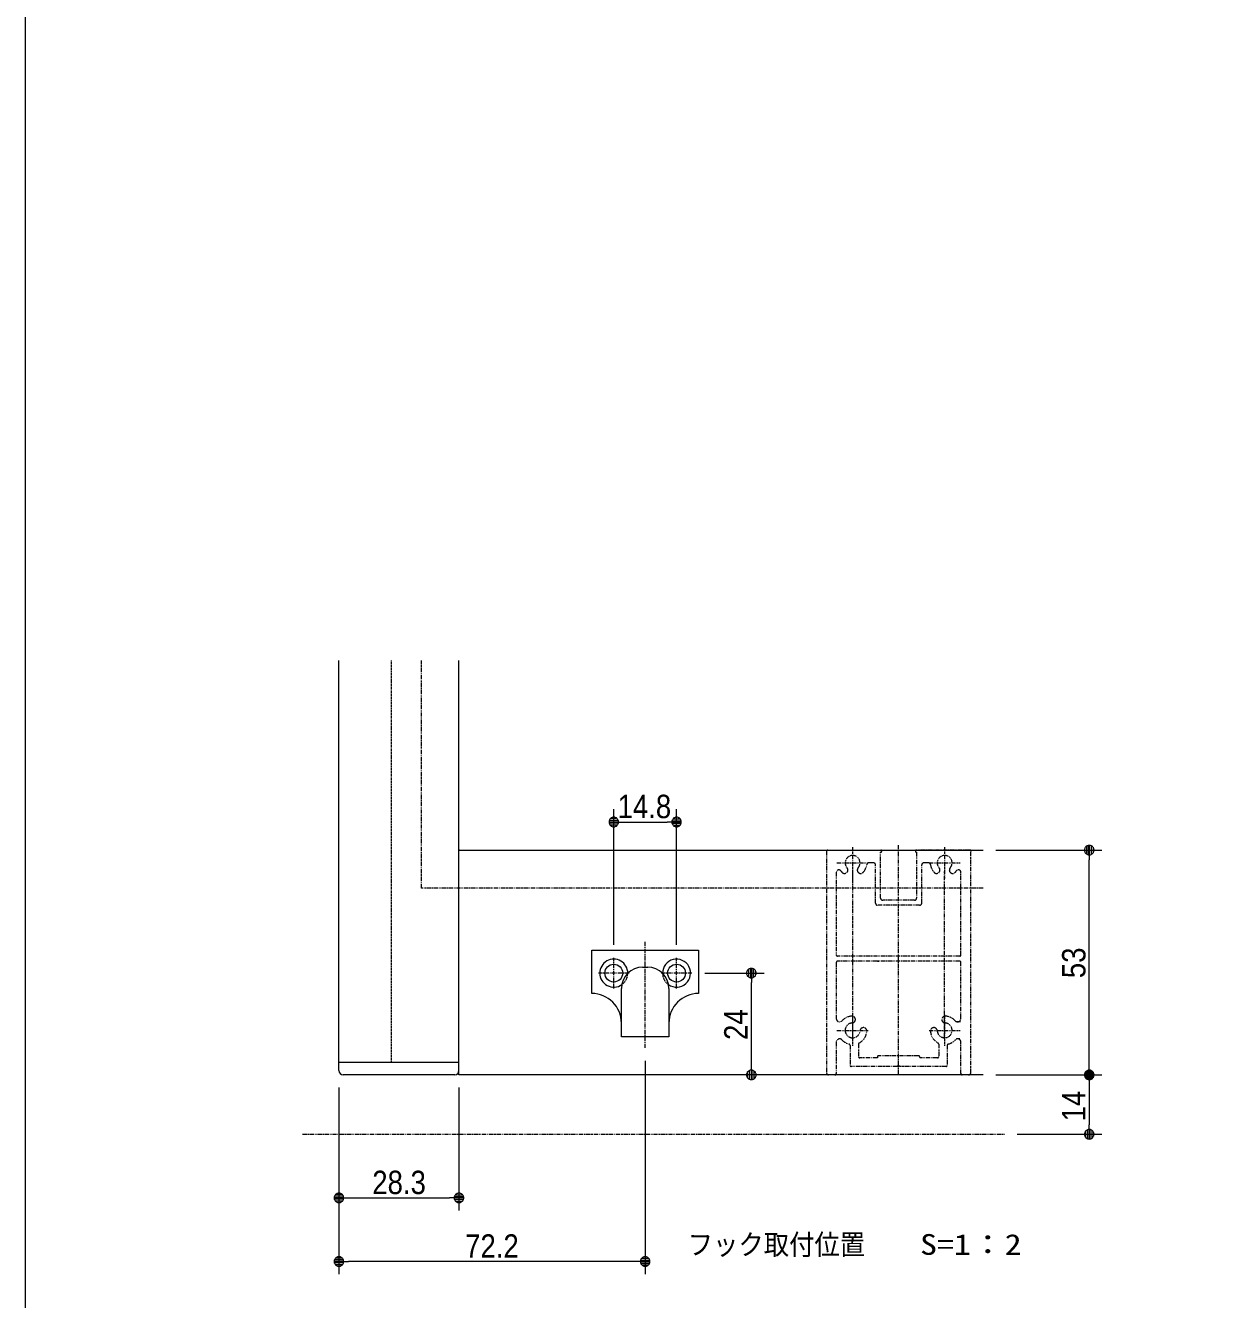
# Model space of a CAD drawing. Units: millimetres, scale not verified, with parts at other scales. Extents: x -4547 to 4547, y -2284 to 2284.
# Drawn here: x -4341 to -2931, y -802 to 700 of the extents above; entities that cross this region are included whole.
import ezdxf
from ezdxf.enums import TextEntityAlignment as Align

# ---------------------------------------------------------------- set-up
doc = ezdxf.new("R2010")
doc.units = ezdxf.units.MM
doc.header["$LTSCALE"] = 20
for name, pattern in [('CHAIN1', [8, 5, -1, 1, -1]), ('DASHED1', [1.8, 1.2, -0.6]), ('DOUBLE_CHAIN1', [8.8, 5, -1, 0.6, -0.6, 0.6, -1])]:
    doc.linetypes.add(name, pattern=pattern)
for name, color, linetype, lineweight in [('0-0_3一般', 7, 'Continuous', 9), ('0-2_0', 7, 'Continuous', 9), ('0-3_2寸法-3', 7, 'Continuous', 9), ('0-4_2寸法-1', 7, 'Continuous', 9), ('0-5_1図面枠', 7, 'Continuous', 9)]:
    doc.layers.add(name, color=color, linetype=linetype, lineweight=lineweight)
doc.styles.add('ＭＳ ゴシック', font='')
doc.styles.add('ＭＳ Ｐゴシック', font='')
doc.styles.get('ＭＳ ゴシック').set_extended_font_data('MS Gothic')
doc.styles.get('ＭＳ Ｐゴシック').set_extended_font_data('MS PGothic')

# ---------------------------------------------------------------- blocks, each defined once
blk = doc.blocks.new('_Dot')
at = {"layer": '0-2_0'}
for p, q in [((-10, 0), (-20, 0)), ((9.78, 2), (-9.78, 2)), ((7.99, 6), (-7.99, 6)), ((9.16, -3.98), (-9.16, -3.98)), ((6, -7.98), (-6, -7.98))]:
    blk.add_line(p, q, dxfattribs=at)
for points in [[(10, 0), (9.92, 1.25), (9.69, 2.49), (9.3, 3.68), (8.76, 4.82), (8.09, 5.88), (7.29, 6.85), (6.37, 7.71), (5.36, 8.44), (4.26, 9.05), (3.09, 9.51), (1.87, 9.82), (0.63, 9.98), (-0.63, 9.98), (-1.87, 9.82), (-3.09, 9.51), (-4.26, 9.05), (-5.36, 8.44), (-6.37, 7.71), (-7.29, 6.85), (-8.09, 5.88), (-8.76, 4.82), (-9.3, 3.68), (-9.69, 2.49), (-9.92, 1.25), (-10, 0), (0, 0)], [(-10, 0), (-9.92, -1.25), (-9.69, -2.49), (-9.3, -3.68), (-8.76, -4.82), (-8.09, -5.88), (-7.29, -6.85), (-6.37, -7.71), (-5.36, -8.44), (-4.26, -9.05), (-3.09, -9.51), (-1.87, -9.82), (-0.63, -9.98), (0.63, -9.98), (1.87, -9.82), (3.09, -9.51), (4.26, -9.05), (5.36, -8.44), (6.37, -7.71), (7.29, -6.85), (8.09, -5.88), (8.76, -4.82), (9.3, -3.68), (9.69, -2.49), (9.92, -1.25), (10, 0), (0, 0)]]:
    blk.add_lwpolyline(points, close=True, dxfattribs=at)
blk = doc.blocks.new('グループ-135')
at = {"layer": '0-0_3一般'}
for p, q in [((-52610.9, -10438.9), (-52610.9, -966.9)), ((-49780.9, -10438.9), (-49780.9, -966.9)), ((-49780.9, -5438.9), (-37421.7, -5438.9)), ((-44130.9, -7798.9), (-44130.9, -8818.9)), ((-45450.9, -8198.9), (-45330.9, -8198.9)), ((-52610.9, -10438.9), (-51380.9, -10438.9)), ((-52610.9, -10638.9), (-52610.9, -10438.9)), ((-52610.9, -10438.9), (-51380.9, -10438.9)), ((-51380.9, -10438.9), (-49790.9, -10438.9)), ((-51380.9, -10438.9), (-49780.9, -10438.9)), ((-49780.9, -10638.9), (-49780.9, -10438.9)), ((-49780.9, -10738.9), (-49780.9, -10438.9)), ((-49880.9, -10738.9), (-52510.9, -10738.9)), ((-37421.7, -10738.9), (-49780.9, -10738.9))]:
    blk.add_line(p, q, dxfattribs=at)
at = {"layer": '0-0_3一般', "linetype": 'DASHED1'}
blk.add_line((-51380.9, -966.9), (-51380.9, -10438.9), dxfattribs=at)
at = {"layer": '0-0_3一般', "linetype": 'DOUBLE_CHAIN1'}
for p, q in [((-50666.9, -6338.9), (-50666.9, -966.9)), ((-49766.9, -5438.9), (-49776.9, -5438.9)), ((-37421.7, -6338.9), (-50666.9, -6338.9)), ((-53468.7, -12138.9), (-36921.7, -12138.9))]:
    blk.add_line(p, q, dxfattribs=at)
at = {"layer": '0-0_3一般', "linetype": 'CHAIN1'}
for p, q in [((-45390.9, -10104.4), (-45390.9, -7604.4)), ((-46130.9, -8701.9), (-46130.9, -7975.9)), ((-44650.9, -8701.9), (-44650.9, -7975.9)), ((-45767.9, -8338.9), (-46493.9, -8338.9)), ((-44287.9, -8338.9), (-45013.9, -8338.9))]:
    blk.add_line(p, q, dxfattribs=at)
at = {"layer": '0-0_3一般'}
for points in [[(-46650.9, -8818.9), (-46650.9, -7798.9), (-44130.9, -7798.9)], [(-44830.9, -8698.9), (-44830.9, -9838.9), (-45950.9, -9838.9), (-45950.9, -8698.9)], [(-44830.9, -9518.9), (-44830.9, -9838.9), (-45950.9, -9838.9), (-45950.9, -9518.9)]]:
    blk.add_lwpolyline(points, dxfattribs=at)
for centre in [(-46130.9, -8338.9), (-44650.9, -8338.9)]:
    blk.add_circle(centre, 210, dxfattribs=at)
for centre, radius, start, end in [((-46130.9, -8338.9), 330, 359.48929, 180), ((-44650.9, -8338.9), 330, 235.28383, 180), ((-46130.9, -8338.9), 330, 180, 304.71617), ((-45450.9, -8698.9), 500, 90, 180), ((-45330.9, -8698.9), 500, 0, 90), ((-44650.9, -8338.9), 330, 180, 180.51071), ((-46650.9, -9518.9), 700, 0, 90), ((-44130.9, -9518.9), 700, 90, 180), ((-52510.9, -10638.9), 100, 180, 270), ((-49880.9, -10638.9), 100, 270, 0)]:
    blk.add_arc(centre, radius, start, end, dxfattribs=at)
at = {"layer": '0-0_3一般', "linetype": 'DASHED1'}
for centre, start, end in [((-46130.9, -8338.9), 304.71617, 359.48929), ((-44650.9, -8338.9), 180.51071, 235.28383)]:
    blk.add_arc(centre, 330, start, end, dxfattribs=at)
blk = doc.blocks.new('グループ-136')
at = {"layer": '0-0_3一般', "linetype": 'DOUBLE_CHAIN1'}
for p, q in [((-40500.8, -5370.4), (-40500.8, -6107.4)), ((-39415.8, -10508.9), (-39415.8, -5318.1)), ((-38330.8, -5370.4), (-38330.8, -6107.4)), ((-41115.8, -5438.9), (-41085.8, -5438.9)), ((-41115.8, -5438.9), (-41115.8, -5468.9)), ((-41115.8, -5468.9), (-41115.8, -10688.9)), ((-41085.8, -5438.9), (-39835.8, -5438.9)), ((-39840.8, -6568.9), (-39840.8, -5488.9)), ((-39835.8, -5488.9), (-39840.8, -5488.9)), ((-39815.8, -5458.9), (-39815.8, -5468.9)), ((-39015.8, -5438.9), (-39015.6, -5438.9)), ((-39015.8, -5458.9), (-39015.8, -5468.9)), ((-37745.8, -5438.9), (-38995.8, -5438.9)), ((-38995.8, -5488.9), (-38990.8, -5488.9)), ((-38990.8, -5488.9), (-38990.8, -6568.9)), ((-37715.8, -5438.9), (-37745.8, -5438.9)), ((-37715.8, -5438.9), (-37715.8, -5468.9)), ((-37715.8, -10688.9), (-37715.8, -5468.9)), ((-40885.8, -5963.4), (-40885.8, -7908.9)), ((-40869.3, -5738.9), (-40132.3, -5738.9)), ((-40500.8, -5938.9), (-40500.8, -9846.4)), ((-40010.8, -5738.9), (-40119, -5738.9)), ((-39960.8, -6688.9), (-39960.8, -5788.9)), ((-38870.8, -5708.9), (-38870.8, -5708.9)), ((-38870.8, -6688.9), (-38870.8, -5788.9)), ((-38712.5, -5738.9), (-38820.8, -5738.9)), ((-38699.3, -5738.9), (-37962.3, -5738.9)), ((-38330.8, -9846.4), (-38330.8, -5938.9)), ((-37945.8, -7908.9), (-37945.8, -5963.4)), ((-38920.8, -6738.9), (-39910.8, -6738.9)), ((-39040.8, -6618.9), (-39790.8, -6618.9)), ((-40885.8, -8088.9), (-40885.8, -9407.5)), ((-37975.8, -7938.9), (-40855.8, -7938.9)), ((-39915.5, -8058.9), (-40855.8, -8058.9)), ((-39915.5, -8058.9), (-39885.5, -8058.9)), ((-37945.8, -9407.5), (-37945.8, -8088.9)), ((-40500.8, -9320.4), (-40500.8, -10057.4)), ((-38330.8, -9320.4), (-38330.8, -10057.4)), ((-37958.1, -9487.5), (-38069.6, -9487.5)), ((-40869.3, -9688.9), (-40132.3, -9688.9)), ((-38699.3, -9688.9), (-37962.3, -9688.9)), ((-37974.6, -9890.3), (-38050.6, -9890.3)), ((-40885.8, -9970.3), (-40885.8, -10708.9)), ((-40560.8, -10042.6), (-40560.8, -10513.9)), ((-40360.8, -10011.9), (-40360.8, -10308.9)), ((-38470.8, -10011.9), (-38470.8, -10308.9)), ((-38270.8, -10042.6), (-38270.8, -10513.9)), ((-37945.8, -10708.9), (-37945.8, -9970.3)), ((-39915.8, -10338.9), (-40330.8, -10338.9)), ((-39915.8, -10313.9), (-39915.8, -10338.9)), ((-38945.8, -10288.9), (-39890.8, -10288.9)), ((-39445.8, -10538.9), (-39415.8, -10508.9)), ((-39385.8, -10538.9), (-39415.8, -10508.9)), ((-39415.8, -10721.5), (-39415.8, -10508.9)), ((-38915.8, -10318.9), (-38915.8, -10338.9)), ((-38500.8, -10338.9), (-38915.8, -10338.9)), ((-40915.8, -10738.9), (-41065.8, -10738.9)), ((-39445.8, -10538.9), (-40535.8, -10538.9)), ((-38295.8, -10538.9), (-39385.8, -10538.9)), ((-37765.8, -10738.9), (-37915.8, -10738.9))]:
    blk.add_line(p, q, dxfattribs=at)
blk.add_lwpolyline([(-37975.8, -8058.9), (-39885.5, -8058.9), (-39915.5, -8058.9)], dxfattribs=at)
for centre, radius, start, end in [((-41085.8, -5468.9), 30, 90, 180), ((-40500.8, -5738.9), 175, 0, 221.71611), ((-39835.8, -5458.9), 20, 0, 90), ((-39835.8, -5468.9), 20, 270, 0), ((-38995.8, -5458.9), 20, 90, 180), ((-38995.8, -5468.9), 20, 180, 270), ((-38330.8, -5738.9), 175, 0, 221.71611), ((-37745.8, -5468.9), 30, 0, 90), ((-40825.8, -5963.4), 60, 34.25889, 180), ((-40500.8, -5738.9), 335, 214.70253, 221.71611), ((-40691.1, -5908.6), 80, 221.71611, 330), ((-40691.1, -5908.6), 80, 330, 41.71611), ((-40310.4, -5908.6), 80, 138.28389, 210), ((-40310.4, -5908.6), 80, 210, 318.28389), ((-40500.8, -5738.9), 175, 318.28389, 0), ((-40500.8, -5738.9), 335, 318.28389, 320.20818), ((-40500.8, -5738.9), 335, 318.28389, 320.20818), ((-40500.8, -5738.9), 335, 320.20818, 352.53791), ((-40119, -5788.9), 50, 90, 172.53791), ((-40010.8, -5788.9), 50, 360, 90), ((-38820.8, -5788.9), 50, 90, 180), ((-38712.5, -5788.9), 50, 7.46209, 90), ((-38330.8, -5738.9), 335, 187.46209, 221.71611), ((-38521.1, -5908.6), 80, 221.71611, 330), ((-38521.1, -5908.6), 80, 330, 41.71611), ((-38140.4, -5908.6), 80, 138.28389, 210), ((-38140.4, -5908.6), 80, 210, 318.28389), ((-38330.8, -5738.9), 175, 318.28389, 0), ((-38330.8, -5738.9), 335, 318.28389, 320.20818), ((-38330.8, -5738.9), 335, 318.28389, 320.20818), ((-38330.8, -5738.9), 335, 320.20818, 325.29747), ((-38005.8, -5963.4), 60, 0, 145.74111), ((-39790.8, -6568.9), 50, 180, 270), ((-39040.8, -6568.9), 50, 270, 0), ((-39910.8, -6688.9), 50, 180, 270), ((-38920.8, -6688.9), 50, 270, 0), ((-40855.8, -7908.9), 30, 180, 270), ((-40855.8, -8088.9), 30, 90, 180), ((-37975.8, -7908.9), 30, 270, 0), ((-37975.8, -8088.9), 30, 0, 90), ((-40805.8, -9407.5), 80, 180, 317.73474), ((-40500.8, -9688.9), 335, 93.28389, 137.19933), ((-40500.8, -9688.9), 175, 93.28389, 180), ((-40515.4, -9434.3), 80, 345, 93.28389), ((-40515.4, -9434.3), 80, 273.28389, 345), ((-38316.2, -9434.3), 80, 86.71611, 195), ((-38316.2, -9434.3), 80, 195, 266.71611), ((-38330.8, -9688.9), 175, 0, 86.71611), ((-38330.8, -9688.9), 335, 42.80067, 86.71611), ((-38025.8, -9407.5), 80, 222.26526, 0), ((-40805.8, -9970.3), 80, 42.26526, 180), ((-40500.8, -9688.9), 175, 180, 356.71611), ((-40500.8, -9688.9), 335, 297.75899, 356.71611), ((-40246.2, -9703.5), 80, 105, 176.71611), ((-40246.2, -9703.5), 80, 356.71611, 105), ((-38585.4, -9703.5), 80, 75, 183.28389), ((-38330.8, -9688.9), 335, 183.28389, 242.24101), ((-38585.4, -9703.5), 80, 3.28389, 75), ((-38330.8, -9688.9), 175, 183.28389, 0), ((-38025.8, -9970.3), 80, 0, 137.73474), ((-40500.8, -9688.9), 335, 222.80067, 255.72505), ((-40590.8, -10042.6), 30, 0, 75.72505), ((-40330.8, -10011.9), 30, 117.75899, 180), ((-38500.8, -10011.9), 30, 0, 62.24101), ((-38240.8, -10042.6), 30, 104.27495, 180), ((-38330.8, -9688.9), 335, 284.27495, 317.19933), ((-40535.8, -10513.9), 25, 180, 270), ((-40330.8, -10308.9), 30, 180, 270), ((-39890.8, -10313.9), 25, 90, 180), ((-38945.8, -10318.9), 30, 0, 90), ((-38500.8, -10308.9), 30, 270, 0), ((-38295.8, -10513.9), 25, 270, 0), ((-41065.8, -10688.9), 50, 180, 270), ((-40915.8, -10708.9), 30, 270, 0), ((-37915.8, -10708.9), 30, 180, 270), ((-37765.8, -10688.9), 50, 270, 0)]:
    blk.add_arc(centre, radius, start, end, dxfattribs=at)
blk = doc.blocks.new('グループ-137')
at = {"layer": '0-0_3一般'}
for name in ['グループ-135', 'グループ-136']:
    blk.add_blockref(name, (0, 0), dxfattribs=at)
blk = doc.blocks.new('グループ-140')
at = {"layer": '0-5_1図面枠'}
blk.add_lwpolyline([(-60000, 41550), (60000, 41550), (60000, -41550), (-60000, -41550)], close=True, dxfattribs=at)
blk = doc.blocks.new('図面枠')
at = {"layer": '0-5_1図面枠'}
blk.add_blockref('グループ-140', (0, 0), dxfattribs=at)

msp = doc.modelspace()

# ---------------------------------------------------------------- linework, layer by layer
at = {"layer": '0-4_2寸法-1'}
for p, q in [((-3647.17, -383.79), (-3647.17, -223.79)), ((-3573.17, -383.79), (-3573.17, -223.79)), ((-3635.92, -238.79), (-3584.43, -238.79)), ((-3196.71, -271.94), (-3071.71, -271.94)), ((-3086.71, -525.69), (-3086.71, -283.2)), ((-3540.02, -416.94), (-3470.02, -416.94)), ((-3485.02, -525.69), (-3485.02, -428.2)), ((-3610.17, -520.22), (-3610.17, -771.94)), ((-3470.02, -536.94), (-3469.82, -536.94)), ((-3196.71, -536.94), (-3071.71, -536.94)), ((-3196.71, -536.94), (-3071.71, -536.94)), ((-3971.17, -551.94), (-3971.17, -696.94)), ((-3829.67, -551.94), (-3829.67, -696.94)), ((-3086.71, -548.2), (-3086.71, -595.69)), ((-3171.71, -606.94), (-3071.71, -606.94)), ((-3959.92, -681.94), (-3840.93, -681.94)), ((-3971.17, -696.94), (-3971.17, -771.94)), ((-3621.43, -756.94), (-3959.92, -756.94))]:
    msp.add_line(p, q, dxfattribs=at)

# ---------------------------------------------------------------- block references
at = {"layer": '0-0_3一般', "xscale": 0.05, "yscale": 0.05}
msp.add_blockref('グループ-137', (-1340.62, 0), dxfattribs=at)
at = {"layer": '0-4_2寸法-1', "xscale": 0.5627563, "yscale": 0.5627563}
for p, rotation in [((-3647.17, -238.79), 180), ((-3086.71, -271.94), 90), ((-3485.02, -416.94), 90), ((-3485.02, -536.94), 270), ((-3086.71, -536.94), 270), ((-3086.71, -536.94), 90), ((-3086.71, -606.94), 270), ((-3971.17, -681.94), 180), ((-3971.17, -756.94), 180)]:
    msp.add_blockref('_Dot', p, dxfattribs=dict(at, rotation=rotation))
for p in [(-3573.17, -238.79), (-3829.67, -681.94), (-3610.17, -756.94)]:
    msp.add_blockref('_Dot', p, dxfattribs=at)
at = {"layer": '0-5_1図面枠', "xscale": 0.05, "yscale": 0.05}
msp.add_blockref('図面枠', (-1340.62, 0), dxfattribs=at)

# ---------------------------------------------------------------- texts
at = {"layer": '0-3_2寸法-3', "style": 'ＭＳ ゴシック'}
for s, height, width, p in [('フック取付位置', 24.34, 0.9, (-3560.05, -756.42)), ('\u3000S=1：2', 24.41, 1.2, (-3326.04, -756.42))]:
    msp.add_text(s, height=height, dxfattribs=dict(at, width=width)).set_placement(p, align=Align.BOTTOM_LEFT)
at = {"layer": '0-4_2寸法-1', "style": 'ＭＳ Ｐゴシック', "width": 0.9}
for s, p in [('14.8', (-3642.66, -242.51)), ('28.3', (-3931.83, -685.74)), ('72.2', (-3822.37, -760.74))]:
    msp.add_text(s, height=27.57, dxfattribs=at).set_placement(p, align=Align.BOTTOM_LEFT)
for s, p in [('53', (-3082.92, -422.89)), ('24', (-3481.23, -495.76)), ('14', (-3082.99, -591.76))]:
    msp.add_text(s, height=27.57, rotation=90, dxfattribs=at).set_placement(p, align=Align.BOTTOM_LEFT)

doc.saveas('drawing.dxf')
